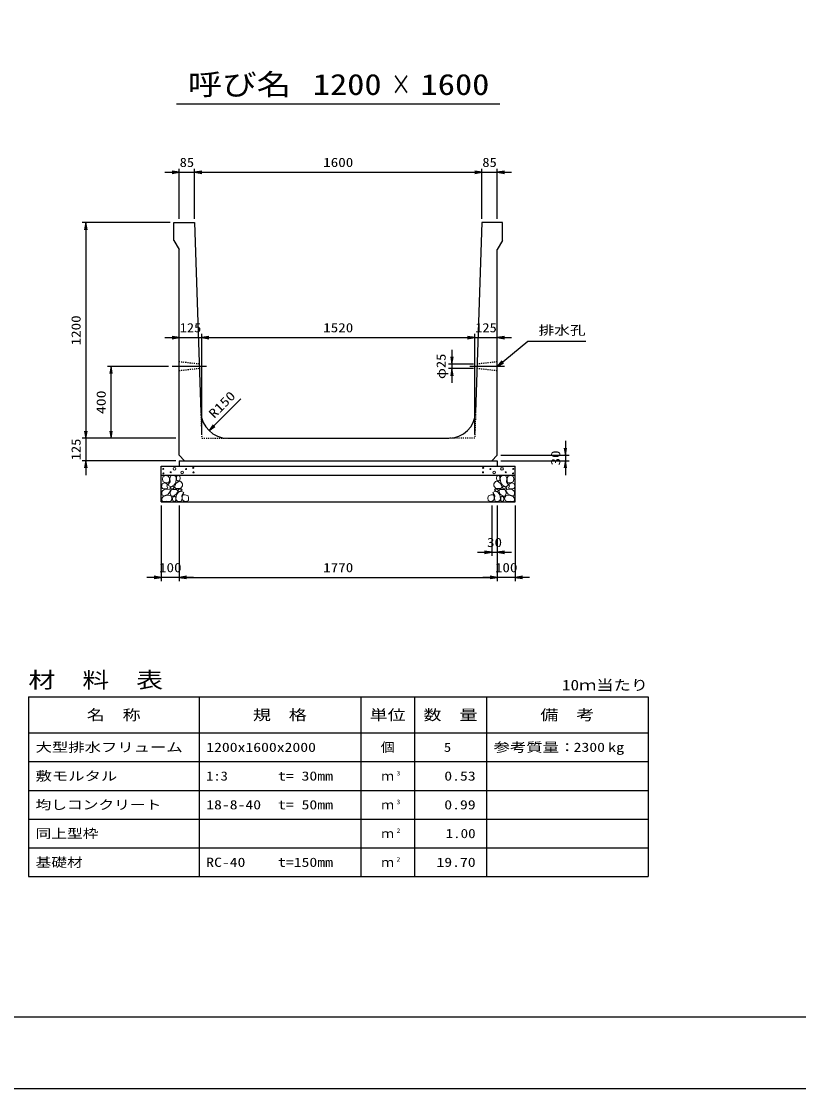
# Model space of a CAD drawing. Units: millimetres at full size. Extents: x 0 to 16820, y 0 to 11880.
# Drawn here: x 5646 to 9973, y 0 to 5940 of the extents above; entities that cross this region are included whole.
import ezdxf
from ezdxf.enums import TextEntityAlignment as Align

# ---------------------------------------------------------------- set-up
doc = ezdxf.new("R2010")
doc.units = ezdxf.units.MM
doc.linetypes.add('CHAIN', pattern=[18.5, 12, -1.5, 3.5, -1.5])
doc.linetypes.add('DASHED_SPACED', pattern=[12, 6, -6])
for name, color, linetype, lineweight in [('0_2', 7, 'Continuous', 25), ('D-BMK', 2, 'CHAIN', 25), ('D-DCR-HCHn', 4, 'Continuous', 9), ('D-MTR-FRAM', 7, 'Continuous', 25), ('D-MTR-LINE', 7, 'Continuous', 25), ('D-STR-DIM', 7, 'Continuous', 25), ('D-STR-STRn', 1, 'Continuous', 25), ('D-TTL', 2, 'Continuous', 25), ('D-TTL-TXT', 7, 'Continuous', 25)]:
    doc.layers.add(name, color=color, linetype=linetype, lineweight=lineweight)
doc.layers.add('D-MTR', color=7, linetype='Continuous')
doc.layers.add('D-MTR-TXT', color=7, linetype='Continuous')
doc.styles.add('ＭＳ ゴシック', font='')
doc.styles.get('ＭＳ ゴシック').set_extended_font_data('MS Gothic')

# ---------------------------------------------------------------- blocks, each defined once
blk = doc.blocks.new('open_arrow')
at = {"color": 0, "linetype": 'Continuous', "lineweight": -2}
blk.add_lwpolyline([(7.5, 1.25), (0, 0), (7.5, -1.25)], dxfattribs=at)

msp = doc.modelspace()

# ---------------------------------------------------------------- linework, layer by layer
at = {"layer": '0_2'}
msp.add_lwpolyline([(8295, 4020), (8465, 4160), (8505, 4160), (8787.944, 4160)], dxfattribs=at)
at = {"layer": 'D-BMK'}
for p, q in [((6676.667, 4020), (6485, 4020)), ((8335, 4020), (8143.333, 4020))]:
    msp.add_line(p, q, dxfattribs=at)
at = {"layer": 'D-DCR-HCHn'}
for points in [[(6463.399, 3408.696), (6447.796, 3412.163), (6433.928, 3405.228), (6432.194, 3389.626), (6435.661, 3377.491), (6452.997, 3372.29), (6465.132, 3372.29), (6470.333, 3380.958), (6470.333, 3400.028)], [(6477.267, 3410.429), (6472.067, 3394.827), (6473.8, 3377.491), (6461.665, 3358.421), (6477.267, 3349.753), (6494.603, 3358.421), (6505.005, 3372.29), (6508.472, 3394.827), (6505.005, 3406.962), (6494.603, 3412.163)], [(6510.206, 3406.962), (6510.206, 3386.159), (6518.874, 3380.958), (6527.542, 3386.159), (6529.275, 3398.294), (6527.542, 3408.696), (6515.407, 3412.163)], [(8309.794, 3406.962), (8309.794, 3386.159), (8301.126, 3380.958), (8292.458, 3386.159), (8290.725, 3398.294), (8292.458, 3408.696), (8304.593, 3412.163)], [(8342.733, 3410.429), (8347.933, 3394.827), (8346.2, 3377.491), (8358.335, 3358.421), (8342.733, 3349.753), (8325.397, 3358.421), (8314.995, 3372.29), (8311.528, 3394.827), (8314.995, 3406.962), (8325.397, 3412.163)], [(8356.601, 3408.696), (8372.204, 3412.163), (8386.072, 3405.228), (8387.806, 3389.626), (8384.339, 3377.491), (8367.003, 3372.29), (8354.868, 3372.29), (8349.667, 3380.958), (8349.667, 3400.028)], [(6430.46, 3365.356), (6425.26, 3349.753), (6432.194, 3339.352), (6449.53, 3337.618), (6461.366, 3342.699), (6456.464, 3354.954), (6459.932, 3361.889), (6452.997, 3368.823), (6442.596, 3372.29)], [(6463.366, 3307.757), (6476.208, 3327.019), (6474.603, 3331.834), (6456.946, 3336.65), (6440.894, 3335.045), (6429.658, 3325.414), (6428.052, 3314.177), (6429.658, 3302.941), (6442.499, 3299.731)], [(6480.735, 3349.753), (6472.067, 3342.819), (6475.534, 3337.618), (6487.669, 3337.618), (6492.87, 3339.352), (6496.337, 3346.286), (6491.136, 3351.487)], [(6508.311, 3307.757), (6516.337, 3327.019), (6509.916, 3335.045), (6490.654, 3335.045), (6482.628, 3331.834), (6474.603, 3320.598), (6474.603, 3310.967), (6482.628, 3298.125), (6492.259, 3296.52)], [(6506.739, 3368.823), (6498.071, 3348.02), (6505.005, 3339.352), (6525.808, 3339.352), (6534.476, 3342.819), (6543.144, 3354.954), (6543.144, 3365.356), (6534.476, 3379.224), (6524.074, 3380.958)], [(6532.389, 3325.414), (6540.415, 3331.834), (6537.204, 3336.65), (6525.968, 3336.65), (6521.153, 3335.045), (6517.942, 3328.624), (6522.758, 3323.808)], [(8313.261, 3368.823), (8321.929, 3348.02), (8314.995, 3339.352), (8294.192, 3339.352), (8285.524, 3342.819), (8276.856, 3354.954), (8276.856, 3365.356), (8285.524, 3379.224), (8295.926, 3380.958)], [(8287.611, 3325.414), (8279.585, 3331.834), (8282.796, 3336.65), (8294.032, 3336.65), (8298.847, 3335.045), (8302.058, 3328.624), (8297.242, 3323.808)], [(8311.689, 3307.757), (8303.663, 3327.019), (8310.084, 3335.045), (8329.346, 3335.045), (8337.372, 3331.834), (8345.397, 3320.598), (8345.397, 3310.967), (8337.372, 3298.125), (8327.741, 3296.52)], [(8339.265, 3349.753), (8347.933, 3342.819), (8344.466, 3337.618), (8332.331, 3337.618), (8327.13, 3339.352), (8323.663, 3346.286), (8328.864, 3351.487)], [(8356.634, 3307.757), (8343.792, 3327.019), (8345.397, 3331.834), (8363.054, 3336.65), (8379.106, 3335.045), (8390.342, 3325.414), (8391.948, 3314.177), (8390.342, 3302.941), (8377.501, 3299.731)], [(8389.54, 3365.356), (8394.74, 3349.753), (8387.806, 3339.352), (8370.47, 3337.618), (8358.634, 3342.699), (8363.536, 3354.954), (8360.068, 3361.889), (8367.003, 3368.823), (8377.404, 3372.29)], [(6469.787, 3267.627), (6481.023, 3272.443), (6484.234, 3288.494), (6477.813, 3299.731), (6466.577, 3302.941), (6452.13, 3301.336), (6436.078, 3294.915), (6428.052, 3285.284), (6428.052, 3274.048), (6432.868, 3267.627), (6452.13, 3269.232)], [(6505.101, 3272.443), (6505.101, 3291.705), (6497.075, 3296.52), (6489.049, 3291.705), (6487.444, 3280.469), (6489.049, 3270.837), (6500.285, 3267.627)], [(6535.599, 3269.232), (6540.415, 3283.679), (6538.81, 3299.731), (6550.046, 3317.388), (6535.599, 3325.414), (6519.548, 3317.388), (6509.916, 3304.546), (6506.706, 3283.679), (6509.916, 3272.443), (6519.548, 3267.627)], [(6548.441, 3270.837), (6562.887, 3267.627), (6575.729, 3274.048), (6577.334, 3288.494), (6574.124, 3299.731), (6558.072, 3304.546), (6546.836, 3304.546), (6542.02, 3296.52), (6542.02, 3278.863)], [(8271.559, 3270.837), (8257.113, 3267.627), (8244.271, 3274.048), (8242.666, 3288.494), (8245.876, 3299.731), (8261.928, 3304.546), (8273.164, 3304.546), (8277.98, 3296.52), (8277.98, 3278.863)], [(8284.401, 3269.232), (8279.585, 3283.679), (8281.19, 3299.731), (8269.954, 3317.388), (8284.401, 3325.414), (8300.452, 3317.388), (8310.084, 3304.546), (8313.294, 3283.679), (8310.084, 3272.443), (8300.452, 3267.627)], [(8314.899, 3272.443), (8314.899, 3291.705), (8322.925, 3296.52), (8330.951, 3291.705), (8332.556, 3280.469), (8330.951, 3270.837), (8319.715, 3267.627)], [(8350.213, 3267.627), (8338.977, 3272.443), (8335.766, 3288.494), (8342.187, 3299.731), (8353.423, 3302.941), (8367.87, 3301.336), (8383.922, 3294.915), (8391.948, 3285.284), (8391.948, 3274.048), (8387.132, 3267.627), (8367.87, 3269.232)]]:
    msp.add_lwpolyline(points, close=True, dxfattribs=at)
for centre, radius in [((6435.727, 3448.955), 3), ((6498.336, 3448.955), 7.5), ((6562.708, 3448.164), 3), ((6603.131, 3455.006), 3), ((8216.869, 3455.006), 3), ((8257.292, 3448.164), 3), ((8321.664, 3448.955), 7.5), ((8384.273, 3448.955), 3), ((6436.869, 3423.91), 3), ((6477.292, 3430.752), 3), ((6541.664, 3429.961), 7.5), ((6604.273, 3429.961), 3), ((8215.727, 3429.961), 3), ((8278.336, 3429.961), 7.5), ((8342.708, 3430.752), 3), ((8383.131, 3423.91), 3)]:
    msp.add_circle(centre, radius, dxfattribs=at)
at = {"layer": 'D-MTR-FRAM'}
for p, q in [((5685, 2180), (9135, 2180)), ((5685, 2180), (5685, 1180)), ((9135, 2180), (9135, 1180)), ((5685, 1180), (9135, 1180))]:
    msp.add_line(p, q, dxfattribs=at)
at = {"layer": 'D-MTR-LINE'}
for p, q in [((6635, 2180), (6635, 1180)), ((7535, 2180), (7535, 1180)), ((7835, 2180), (7835, 1180)), ((8235, 2180), (8235, 1180)), ((5685, 1980), (9135, 1980)), ((5685, 1820), (9135, 1820)), ((5685, 1660), (9135, 1660)), ((5685, 1500), (9135, 1500)), ((5685, 1340), (9135, 1340))]:
    msp.add_line(p, q, dxfattribs=at)
at = {"layer": 'D-STR-DIM'}
for p, q in [((6525, 4840), (6525, 5120)), ((6610, 4840), (6610, 5120)), ((6610, 4840), (6610, 5120)), ((8210, 4840), (8210, 5120)), ((8210, 4840), (8210, 5120)), ((8295, 4840), (8295, 5120)), ((6445, 5100), (6690, 5100)), ((6610, 5100), (8210, 5100)), ((8130, 5100), (8375, 5100)), ((6475, 4820), (5985, 4820)), ((6005, 4820), (6005, 3620)), ((6445, 4180), (6730, 4180)), ((6650, 3640), (6650, 4200)), ((6650, 3640), (6650, 4200)), ((6650, 4180), (8170, 4180)), ((8090, 4180), (8375, 4180)), ((8170, 3640), (8170, 4200)), ((8170, 3640), (8170, 4200)), ((8043.333, 4112.5), (8043.333, 3927.5)), ((6465, 4020), (6125, 4020)), ((6145, 3620), (6145, 4020)), ((8163.75, 4032.5), (8023.333, 4032.5)), ((8162.917, 4007.5), (8023.333, 4007.5)), ((6690.799, 3662.182), (6867.576, 3838.958)), ((6005, 3700), (6005, 3415)), ((6505, 3620), (5985, 3620)), ((6505, 3620), (5985, 3620)), ((6505, 3620), (6125, 3620)), ((8675, 3605), (8675, 3415)), ((8315, 3525), (8695, 3525)), ((6505, 3495), (5985, 3495)), ((8315, 3495), (8695, 3495)), ((6425, 3245), (6425, 2825)), ((6525, 3245), (6525, 2825)), ((6525, 3245), (6525, 2825)), ((8265, 3245), (8265, 2965)), ((8295, 3245), (8295, 2825)), ((8295, 3245), (8295, 2825)), ((8295, 3245), (8295, 2965)), ((8395, 3245), (8395, 2825)), ((8185, 2985), (8375, 2985)), ((6605, 2845), (6345, 2845)), ((6525, 2845), (8295, 2845)), ((8475, 2845), (8215, 2845))]:
    msp.add_line(p, q, dxfattribs=at)
at = {"layer": 'D-STR-STRn'}
for p, q in [((6495, 4820), (6610, 4820)), ((6495, 4720), (6495, 4820)), ((6610, 4820), (6645.167, 3765.003)), ((8210, 4820), (8174.833, 3765.003)), ((8325, 4820), (8210, 4820)), ((8325, 4720), (8325, 4820)), ((6495, 4720), (6525, 4670)), ((8325, 4720), (8295, 4670)), ((6525, 3525), (6525, 4670)), ((8295, 3525), (8295, 4670)), ((6795.083, 3620), (8024.917, 3620)), ((6525, 3525), (6555, 3495)), ((8295, 3525), (8265, 3495)), ((6425, 3265), (6425, 3465)), ((6425, 3465), (8395, 3465)), ((6525, 3495), (8295, 3495)), ((6525, 3495), (6525, 3465)), ((8295, 3495), (8295, 3465)), ((8395, 3265), (8395, 3465)), ((6425, 3415), (8395, 3415)), ((6425, 3265), (8395, 3265))]:
    msp.add_line(p, q, dxfattribs=at)
at = {"layer": 'D-STR-STRn', "color": 2, "linetype": 'DASHED_SPACED'}
for p, q in [((6636.25, 4032.5), (6525, 4045)), ((8295, 4045), (8183.75, 4032.5)), ((6637.083, 4007.5), (6525, 3995)), ((8295, 3995), (8182.917, 4007.5)), ((6645.167, 3765.003), (6650, 3620)), ((8174.833, 3765.003), (8170, 3620)), ((6650, 3620), (6795.083, 3620)), ((8170, 3620), (8024.917, 3620))]:
    msp.add_line(p, q, dxfattribs=at)
at = {"layer": 'D-STR-STRn'}
for centre, start, end in [((6795.083, 3770), 181.90915, 270), ((8024.917, 3770), 270, 358.09085)]:
    msp.add_arc(centre, 150, start, end, dxfattribs=at)
at = {"layer": 'D-TTL'}
for points in [[(0, 0), (16820, 0), (16820, 11880), (0, 11880)], [(400, 400), (16420, 400), (16420, 11480), (400, 11480)]]:
    msp.add_lwpolyline(points, close=True, dxfattribs=at)
at = {"layer": 'D-TTL-TXT'}
msp.add_line((6510, 5480), (8310, 5480), dxfattribs=at)

# ---------------------------------------------------------------- block references
at = {"layer": '0_2', "xscale": 5.33, "yscale": 5.33, "rotation": 39.5}
msp.add_blockref('open_arrow', (8295, 4020), dxfattribs=at)
at = {"layer": 'D-STR-DIM', "xscale": 5.33, "yscale": 5.33}
for p, rotation in [((6525, 5100), 180), ((8210, 5100), 180), ((8210, 5100), 180), ((6005, 4820), 270), ((6525, 4180), 180), ((8170, 4180), 180), ((8170, 4180), 180), ((8043.333, 4032.5), 90), ((6145, 4020), 270), ((8043.333, 4007.5), 270), ((6690.799, 3662.182), 45), ((6005, 3620), 90), ((6005, 3620), 90), ((6145, 3620), 90), ((8675, 3525), 90), ((6005, 3495), 270), ((8675, 3495), 270), ((8265, 2985), 180), ((6425, 2845), 180), ((8295, 2845), 180), ((8295, 2845), 180)]:
    msp.add_blockref('open_arrow', p, dxfattribs=dict(at, rotation=rotation))
for p in [(6610, 5100), (6610, 5100), (8295, 5100), (6650, 4180), (6650, 4180), (8295, 4180), (8295, 2985), (6525, 2845), (6525, 2845), (8395, 2845)]:
    msp.add_blockref('open_arrow', p, dxfattribs=at)

# ---------------------------------------------------------------- texts
at = {"layer": '0_2', "style": 'ＭＳ ゴシック', "width": 1.25}
msp.add_text('排水孔', height=51.32, dxfattribs=at).set_placement((8525, 4180), align=Align.BOTTOM_LEFT)
at = {"layer": 'D-MTR', "style": 'ＭＳ ゴシック', "width": 1.25}
msp.add_text('材\u3000料\u3000表', height=87.98, dxfattribs=at).set_placement((5685, 2204), align=Align.BOTTOM_LEFT)
at = {"layer": 'D-MTR', "style": 'ＭＳ ゴシック', "width": 1.2}
msp.add_text('10ｍ当たり', height=58.65, dxfattribs=at).set_placement((9135, 2199.333), align=Align.BOTTOM_RIGHT)
at = {"layer": 'D-MTR-TXT', "style": 'ＭＳ ゴシック'}
for s, height, width, p in [('名\u3000称', 58.65, 1.25, (6160, 2080)), ('規\u3000格', 58.65, 1.25, (7085, 2080)), ('単位', 58.65, 1.25, (7685, 2080)), ('数\u3000量', 58.65, 1.25, (8035, 2080)), ('備\u3000考', 58.65, 1.25, (8685, 2080)), ('個', 51.32, 1.1, (7685, 1900))]:
    msp.add_text(s, height=height, dxfattribs=dict(at, width=width)).set_placement(p, align=Align.MIDDLE_CENTER)
for s, width, p in [('大型排水フリューム', 1.3, (5725, 1900)), ('1200x1600x2000', 1.25, (6675, 1900)), ('参考質量：    kg', 1.3, (8275, 1900)), ('敷モルタル', 1.3, (5725, 1740)), ('1:3', 1.15, (6675, 1740)), ('t= 30mm', 1.25, (7075, 1740)), ('均しコンクリート', 1.25, (5725, 1580)), ('18-8-40', 1.25, (6675, 1580)), ('t= 50mm', 1.25, (7075, 1580)), ('同上型枠', 1.25, (5725, 1420)), ('基礎材', 1.25, (5725, 1260)), ('RC-40', 1.25, (6675, 1260)), ('t=150mm', 1.25, (7075, 1260))]:
    msp.add_text(s, height=51.32, dxfattribs=dict(at, width=width)).set_placement(p, align=Align.MIDDLE_LEFT)
for s, width, p in [('5', 1.15, (8038.553, 1900)), ('2300', 1.25, (8895, 1900)), ('0.53', 1.25, (8175, 1740)), ('0.99', 1.25, (8175, 1580)), ('1.00', 1.2, (8175, 1420)), ('19.70', 1.25, (8175, 1260))]:
    msp.add_text(s, height=51.32, dxfattribs=dict(at, width=width)).set_placement(p, align=Align.MIDDLE_RIGHT)
for p in [(7685, 1740), (7685, 1580), (7685, 1420), (7685, 1260)]:
    msp.add_text('ｍ', height=51.32, dxfattribs=at).set_placement(p, align=Align.MIDDLE_CENTER)
at = {"layer": 'D-MTR-TXT', "style": 'ＭＳ ゴシック', "width": 1.15}
for s, p in [('3', (7735, 1735.333)), ('3', (7735, 1575.333)), ('2', (7735, 1415.333)), ('2', (7735, 1255.333))]:
    msp.add_text(s, height=25.66, dxfattribs=at).set_placement(p, align=Align.BOTTOM_LEFT)
at = {"layer": 'D-STR-DIM', "style": 'ＭＳ ゴシック'}
for s, width, p in [('85', 1.15, (6567.5, 5155)), ('1600', 1.2, (7410, 5155)), ('85', 1.15, (8252.5, 5155)), ('125', 1.15, (6587.5, 4235)), ('1520', 1.2, (7410, 4235)), ('125', 1.15, (8232.5, 4235)), ('30', 1.2, (8280, 3040)), ('100', 1.2, (6475, 2900)), ('1770', 1.2, (7410, 2900)), ('100', 1.2, (8345, 2900))]:
    msp.add_text(s, height=51.32, dxfattribs=dict(at, width=width)).set_placement(p, align=Align.MIDDLE_CENTER)
for s, width, p in [('1200', 1.2, (5950, 4220)), ('φ25', 1.15, (7982.648, 4020)), ('400', 1.25, (6090, 3820)), ('125', 1.15, (5950, 3557.5)), ('30', 1.2, (8620, 3510))]:
    msp.add_text(s, height=51.32, rotation=90, dxfattribs=dict(at, width=width)).set_placement(p, align=Align.MIDDLE_CENTER)
at = {"layer": 'D-STR-DIM', "style": 'ＭＳ ゴシック', "width": 1.25}
msp.add_text('R150', height=51.32, rotation=45, dxfattribs=at).set_placement((6729.739, 3716.207), align=Align.BOTTOM_LEFT)
at = {"layer": 'D-TTL-TXT', "style": 'ＭＳ ゴシック'}
for s, width, p in [('呼び名', 1.2, (6860, 5495)), ('1200', 1.2, (7460, 5495)), ('1600', 1.2, (8060, 5495)), ('×', 0.7, (7760, 5495))]:
    msp.add_text(s, height=117.3, dxfattribs=dict(at, width=width)).set_placement(p, align=Align.BOTTOM_CENTER)

doc.saveas('drawing.dxf')
